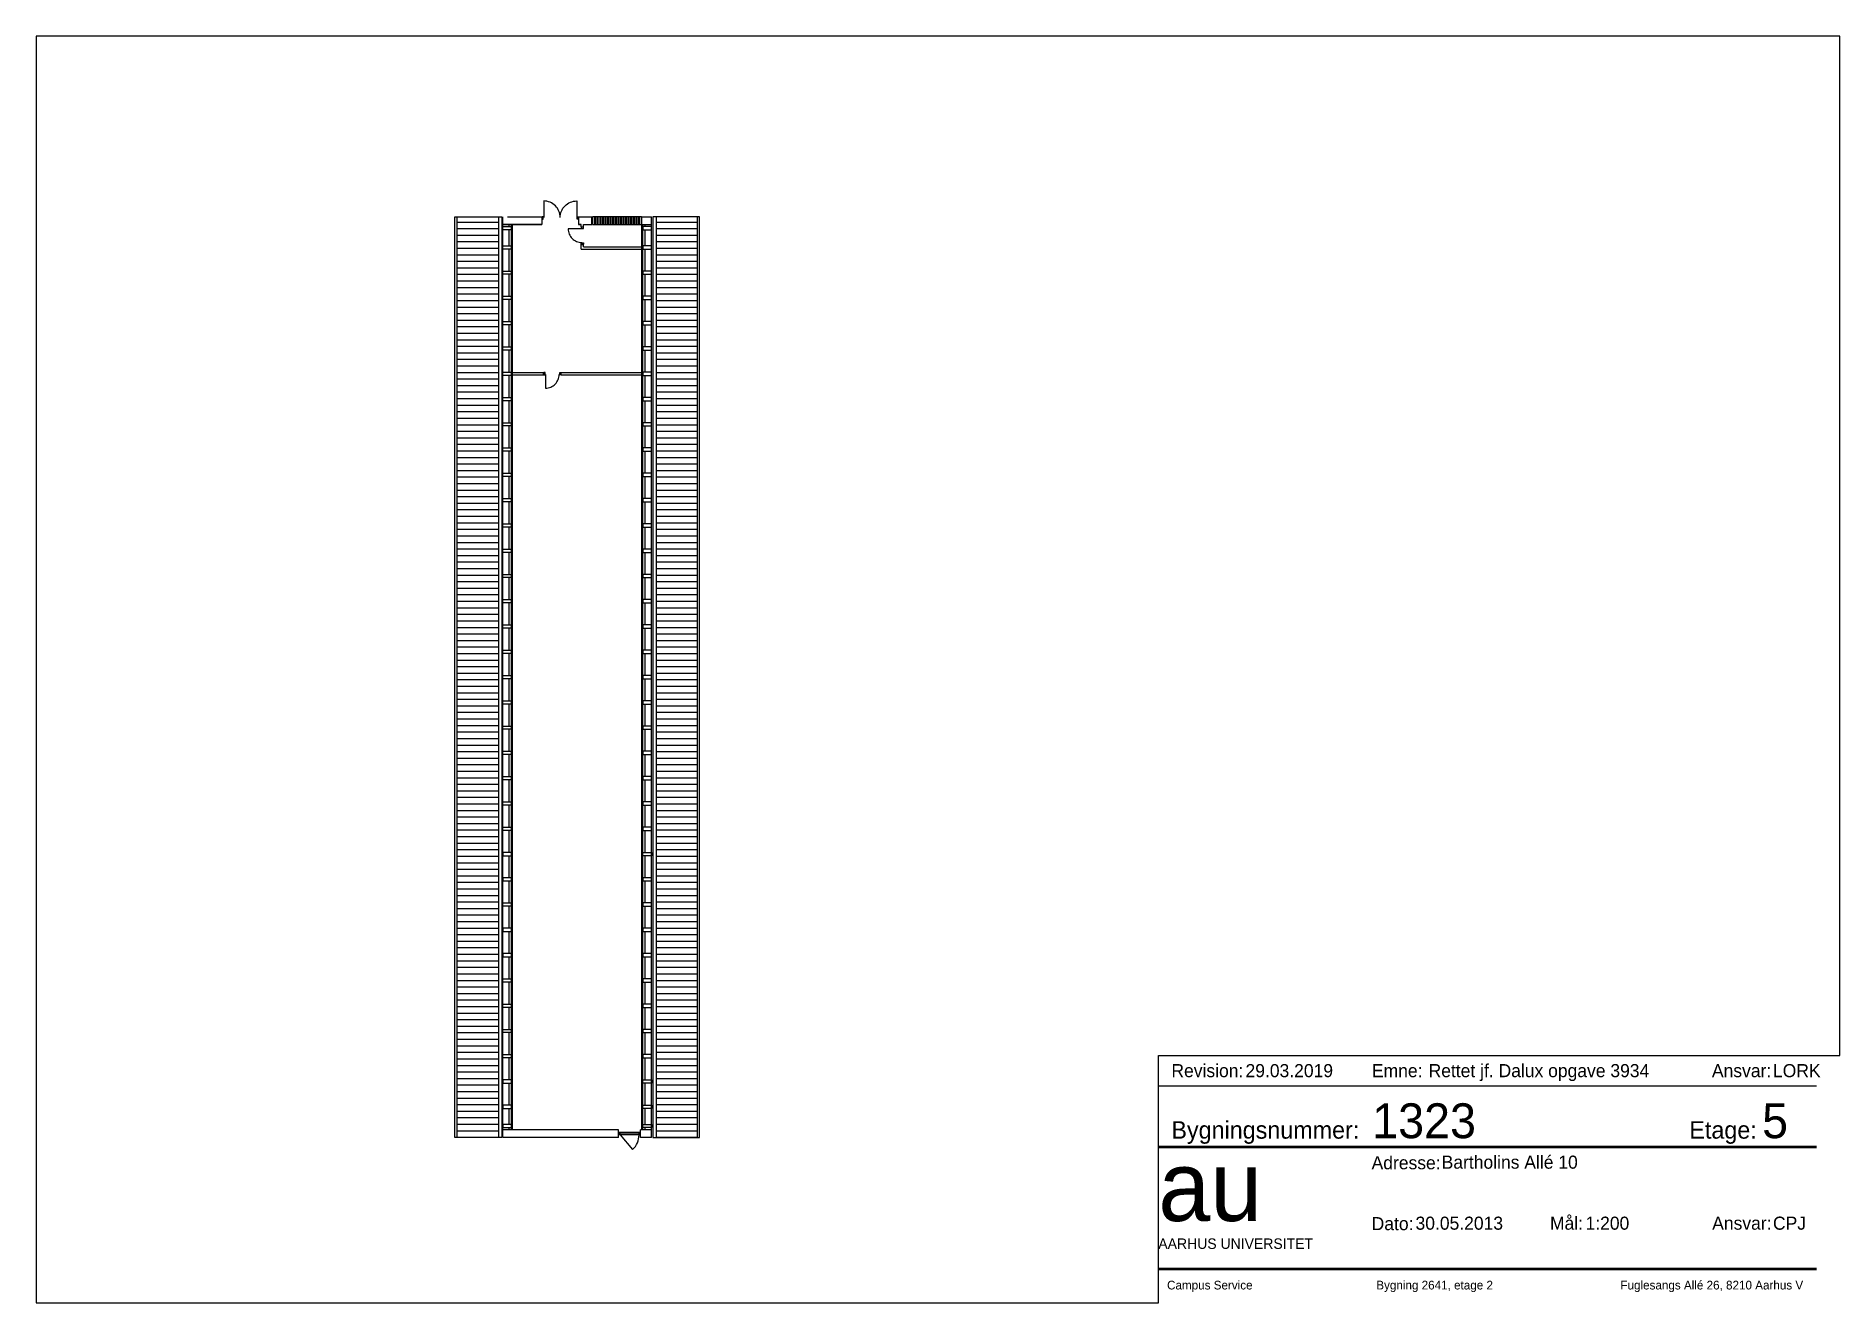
# Paper-space layout 'A3_pdf_liggende' of a CAD drawing. Header units: millimetres. Extents: x 0 to 414, y 0 to 291.
# The model-space entities are those that its viewports show. They can reach past a viewport. Long polylines and large blocks are cut down to what shows.
import ezdxf

# ---------------------------------------------------------------- set-up
doc = ezdxf.new("R2010")
doc.units = ezdxf.units.MM
doc.header["$LTSCALE"] = 100
for name, color, linetype in [('A21----', 7, 'Continuous'), ('a22--l-', 1, 'Continuous'), ('A22--U-', 3, 'Continuous'), ('A27----', 1, 'Continuous'), ('A27--S-', 8, 'Continuous'), ('A314---', 1, 'Continuous'), ('A314-S-', 8, 'Continuous'), ('A321---', 1, 'Continuous'), ('A37----', 2, 'Continuous')]:
    doc.layers.add(name, color=color, linetype=linetype)
doc.layers.add('tegningsopsætning', color=7, linetype='Continuous', lineweight=50)
doc.styles.add('ISO', font='ISO')
doc.styles.add('tegningshoved str 3', font='', dxfattribs={"height": 3})
doc.styles.add('tegningshoved str 8', font='', dxfattribs={"height": 8})
doc.styles.get('tegningshoved str 3').set_extended_font_data('AU Passata')
doc.styles.get('tegningshoved str 8').set_extended_font_data('AU Passata')
pattern_1 = [(0, (-139074927.28, 256863616.77), (0, 300), [])]

# ---------------------------------------------------------------- blocks, each defined once
blk = doc.blocks.new('Tegningshoved')
at = {"layer": 'tegningsopsætning'}
for points in [[(0, 28), (151, 28)], [(0, 0), (151, 0)]]:
    blk.add_lwpolyline(points, dxfattribs=at)
at = {"layer": 'tegningsopsætning', "attachment_point": 1}
for s, width, insert, char_height in [('{\\fAU Passata|b0|i0|c0|p34;Bygningsnummer:}', 14.039, (3, 33.89), 4), ('{\\fAU Passata|b0|i0|c0|p34;Etage:}', 14.039, (121.82, 33.89), 4), ('{\\fAU Passata|b0|i0|c0|p34;Adresse:}', 14.039, (48.92, 25.86), 3), ('{\\fAU Passata|b0|i0|c0|p34;Mål:}', 14.039, (89.85, 12), 3), ('{\\fAU Passata|b0|i0|c0|p34;Dato:}', 14.039, (48.94, 11.9), 3), ('{\\fAU Passata|b0|i0|c0|p34;Ansvar:}', 14.039, (127.06, 12), 3), ('{\\fAU Passata|b0|i0|c0|p34;AARHUS UNIVERSITET}', 76.8942, (0, 7), 2.4)]:
    blk.add_mtext_dynamic_manual_height_columns(s, width=width, gutter_width=1250, heights=[0], dxfattribs=dict(at, insert=insert, char_height=char_height))
at = {"layer": 'tegningsopsætning', "attachment_point": 1, "style": 'ISO'}
for s, width, heights, insert, char_height in [('{\\fAU Peto|b0|i0|c0|p82;au}', 20.8914, [10], (0, 27), 16), ('{\\fAU Passata Light|b0|i0|c0|p34;Campus Service^I^I^I^IBygning 2641, etage 2^I^I^I^IFuglesangs Allé 26, 8210 Aarhus V}', 148.2946, [0], (2, -2.71), 2)]:
    blk.add_mtext_dynamic_manual_height_columns(s, width=width, gutter_width=1250, heights=heights, dxfattribs=dict(at, insert=insert, char_height=char_height))
blk = doc.blocks.new('aml. tegningshoved blok')
blk.add_blockref('Tegningshoved', (-156.36, 7.8))
at = {"layer": 'tegningsopsætning'}
for tag, p, height, style in [('XXXX', (-107.28, 37.8), 8, 'tegningshoved str 8'), ('X', (-17.84, 37.8), 8, 'tegningshoved str 8'), ('XXX', (-91.36, 30.8), 3, 'tegningshoved str 3'), ('XX.XX.2012', (-97.36, 16.8), 3, 'tegningshoved str 3'), ('1:XXX', (-58.36, 16.8), 3, 'tegningshoved str 3'), ('XXX', (-15.36, 16.8), 3, 'tegningshoved str 3')]:
    blk.add_attdef(tag, p, '', height=height, dxfattribs=dict(at, style=style))
blk = doc.blocks.new('Rev. blok')
for points in [[(-151, 11), (0, 11)], [(-151, 4), (0, 4)]]:
    blk.add_lwpolyline(points)
at = {"char_height": 3, "attachment_point": 1, "style": 'tegningshoved str 3'}
for s, insert in [('Revision:', (-148, 9)), ('Emne:', (-102, 9)), ('Ansvar:', (-24, 9))]:
    blk.add_mtext_dynamic_manual_height_columns(s, width=7, gutter_width=15, heights=[0], dxfattribs=dict(at, insert=insert))
at = {"style": 'tegningshoved str 3'}
for tag, p in [('XX.XX.2012', (-131, 6)), ('XXX', (-89, 6)), ('XXX', (-10, 6))]:
    blk.add_attdef(tag, p, '', height=3, dxfattribs=at)
blk = doc.blocks.new('D81V')
for points in [[(20, 110), (20, 0), (70, 0), (70, 110)], [(790, 0), (740, 0), (740, 110), (790, 110)]]:
    blk.add_lwpolyline(points, close=True)
blk.add_lwpolyline([(90, 28), (90, -602, 0.414214), (720, 28, 0.414214)], format="xyb")
blk = doc.blocks.new('D169D')
for points in [[(20, 110), (70, 110), (70, 0), (20, 0)], [(1670, 0), (1670, 110), (1620, 110), (1620, 0)]]:
    blk.add_lwpolyline(points, close=True)
for points in [[(845, 30, -0.414214), (90, -725), (90, 30)], [(845, 30, 0.414214), (1600, -725), (1600, 30)]]:
    blk.add_lwpolyline(points, format="xyb")

msp = doc.modelspace()

# ---------------------------------------------------------------- hatches: boundary and pattern name
at = {"layer": 'A27--S-'}
h = msp.add_hatch(dxfattribs=at)
h.set_pattern_fill('_USER', color=256, scale=300, style=0, pattern_type=0)
h.set_pattern_definition(pattern_1)
h.paths.add_polyline_path([(-138865267, 257765707), (-138867167, 257765707), (-138867167, 257807957), (-138865267, 257807957)])
h = msp.add_hatch(dxfattribs=at)
h.set_pattern_fill('_USER', color=256, scale=300, style=0, pattern_type=0)
h.set_pattern_definition(pattern_1)
h.paths.add_polyline_path([(-138858037, 257765707), (-138856137, 257765707), (-138856137, 257807957), (-138858037, 257807957)])

# ---------------------------------------------------------------- linework, layer by layer
at = {"layer": 'A21----'}
for p, q in [((-138865067, 257807607), (-138863277, 257807607)), ((-138863277, 257807607), (-138865067, 257807607)), ((-138864847, 257807957), (-138863277, 257807957)), ((-138863767, 257807607), (-138863317, 257807607)), ((-138863277, 257807957), (-138863277, 257807607)), ((-138861587, 257807957), (-138861587, 257807607)), ((-138861587, 257807957), (-138860977, 257807957)), ((-138861467, 257807607), (-138861587, 257807607)), ((-138861587, 257807607), (-138861467, 257807607)), ((-138861467, 257807497), (-138861467, 257807607)), ((-138861357, 257807607), (-138860977, 257807607)), ((-138861357, 257807497), (-138861357, 257807607)), ((-138860977, 257807607), (-138860977, 257807957)), ((-138858687, 257807957), (-138858237, 257807957)), ((-138858687, 257807607), (-138858687, 257807957)), ((-138858687, 257807607), (-138858237, 257807607)), ((-138861467, 257807497), (-138861357, 257807497)), ((-138859757, 257766057), (-138865067, 257766057)), ((-138859757, 257765707), (-138865067, 257765707)), ((-138859757, 257765707), (-138859757, 257766057)), ((-138858237, 257766057), (-138858747, 257766057)), ((-138858747, 257765707), (-138858747, 257766057)), ((-138858237, 257765707), (-138858747, 257765707))]:
    msp.add_line(p, q, dxfattribs=at)
at = {"layer": 'a22--l-'}
for p, q in [((-138864667, 257766057), (-138864667, 257807607)), ((-138864617, 257766057), (-138864617, 257807607)), ((-138858687, 257766057), (-138858687, 257807607)), ((-138858637, 257766057), (-138858637, 257807607))]:
    msp.add_line(p, q, dxfattribs=at)
at = {"layer": 'A22--U-'}
for p, q in [((-138861467, 257806687), (-138861357, 257806687)), ((-138861467, 257806467), (-138861467, 257806687)), ((-138861467, 257806467), (-138858687, 257806467)), ((-138861357, 257806577), (-138861357, 257806687)), ((-138861357, 257806577), (-138858687, 257806577)), ((-138864617, 257800807), (-138863197, 257800807)), ((-138864617, 257800697), (-138863197, 257800697)), ((-138863197, 257800697), (-138863197, 257800807)), ((-138862387, 257800807), (-138858687, 257800807)), ((-138862387, 257800697), (-138862387, 257800807)), ((-138862387, 257800697), (-138858687, 257800697))]:
    msp.add_line(p, q, dxfattribs=at)
at = {"layer": 'A27----'}
for points in [[(-138865117, 257765707), (-138867267, 257765707), (-138867267, 257807957), (-138865117, 257807957)], [(-138865267, 257765707), (-138867167, 257765707), (-138867167, 257807957), (-138865267, 257807957)], [(-138856037, 257807957), (-138858187, 257807957), (-138858187, 257765707), (-138856037, 257765707)], [(-138858037, 257765707), (-138856137, 257765707), (-138856137, 257807957), (-138858037, 257807957)]]:
    msp.add_lwpolyline(points, close=True, dxfattribs=at)
at = {"layer": 'A314---'}
for p, q in [((-138860839, 257807957), (-138860839, 257807607)), ((-138860720, 257807957), (-138860720, 257807607)), ((-138860602, 257807957), (-138860602, 257807607)), ((-138860484, 257807957), (-138860484, 257807607)), ((-138860365, 257807957), (-138860365, 257807607)), ((-138860247, 257807957), (-138860247, 257807607)), ((-138860128, 257807957), (-138860128, 257807607)), ((-138860010, 257807957), (-138860010, 257807607)), ((-138859891, 257807957), (-138859891, 257807607)), ((-138859773, 257807957), (-138859773, 257807607)), ((-138859655, 257807957), (-138859655, 257807607)), ((-138859536, 257807957), (-138859536, 257807607)), ((-138859418, 257807957), (-138859418, 257807607)), ((-138859299, 257807957), (-138859299, 257807607)), ((-138859181, 257807957), (-138859181, 257807607)), ((-138859063, 257807957), (-138859063, 257807607)), ((-138858944, 257807957), (-138858944, 257807607)), ((-138858826, 257807957), (-138858826, 257807607))]:
    msp.add_line(p, q, dxfattribs=at)
msp.add_lwpolyline([(-138858707, 257807957), (-138860957, 257807957), (-138860957, 257807607), (-138858707, 257807607)], close=True, dxfattribs=at)
at = {"layer": 'A314-S-'}
for p, q in [((-138860859, 257807957), (-138860859, 257807607)), ((-138860819, 257807957), (-138860819, 257807607)), ((-138860740, 257807957), (-138860740, 257807607)), ((-138860700, 257807957), (-138860700, 257807607)), ((-138860622, 257807957), (-138860622, 257807607)), ((-138860582, 257807957), (-138860582, 257807607)), ((-138860504, 257807957), (-138860504, 257807607)), ((-138860464, 257807957), (-138860464, 257807607)), ((-138860385, 257807957), (-138860385, 257807607)), ((-138860345, 257807957), (-138860345, 257807607)), ((-138860267, 257807957), (-138860267, 257807607)), ((-138860227, 257807957), (-138860227, 257807607)), ((-138860148, 257807957), (-138860148, 257807607)), ((-138860108, 257807957), (-138860108, 257807607)), ((-138860030, 257807957), (-138860030, 257807607)), ((-138859990, 257807957), (-138859990, 257807607)), ((-138859911, 257807957), (-138859911, 257807607)), ((-138859871, 257807957), (-138859871, 257807607)), ((-138859793, 257807957), (-138859793, 257807607)), ((-138859753, 257807957), (-138859753, 257807607)), ((-138859675, 257807957), (-138859675, 257807607)), ((-138859635, 257807957), (-138859635, 257807607)), ((-138859556, 257807957), (-138859556, 257807607)), ((-138859516, 257807957), (-138859516, 257807607)), ((-138859438, 257807957), (-138859438, 257807607)), ((-138859398, 257807957), (-138859398, 257807607)), ((-138859319, 257807957), (-138859319, 257807607)), ((-138859279, 257807957), (-138859279, 257807607)), ((-138859201, 257807957), (-138859201, 257807607)), ((-138859161, 257807957), (-138859161, 257807607)), ((-138859083, 257807957), (-138859083, 257807607)), ((-138859043, 257807957), (-138859043, 257807607)), ((-138858964, 257807957), (-138858964, 257807607)), ((-138858924, 257807957), (-138858924, 257807607)), ((-138858846, 257807957), (-138858846, 257807607)), ((-138858806, 257807957), (-138858806, 257807607))]:
    msp.add_line(p, q, dxfattribs=at)
msp.add_lwpolyline([(-138858707, 257807957), (-138860957, 257807957), (-138860957, 257807607), (-138858707, 257807607)], close=True, dxfattribs=at)
at = {"layer": 'A321---'}
for p, q in [((-138859687, 257765827), (-138859687, 257765947)), ((-138859687, 257765877), (-138858817, 257765877)), ((-138858817, 257765827), (-138858817, 257765947))]:
    msp.add_line(p, q, dxfattribs=at)
msp.add_lwpolyline([(-138859737, 257765827), (-138859737, 257765947), (-138858767, 257765947), (-138858767, 257765827)], close=True, dxfattribs=at)
msp.add_lwpolyline([(-138859687, 257765827), (-138859108, 257765156, 0.207208), (-138858817, 257765827)], format="xyb", dxfattribs=at)
at = {"layer": 'A37----'}
for p, q in [((-138865067, 257765707), (-138865067, 257807957)), ((-138864767, 257807507), (-138864767, 257807607)), ((-138858537, 257807507), (-138858537, 257807607)), ((-138858237, 257765707), (-138858237, 257807957)), ((-138864767, 257806627), (-138864767, 257807357)), ((-138858537, 257806627), (-138858537, 257807357)), ((-138864767, 257805467), (-138864767, 257806477)), ((-138858537, 257805467), (-138858537, 257806477)), ((-138864767, 257804307), (-138864767, 257805317)), ((-138858537, 257804307), (-138858537, 257805317)), ((-138864767, 257803147), (-138864767, 257804157)), ((-138858537, 257803147), (-138858537, 257804157)), ((-138864767, 257801987), (-138864767, 257802997)), ((-138858537, 257801987), (-138858537, 257802997)), ((-138864767, 257800827), (-138864767, 257801837)), ((-138858537, 257800827), (-138858537, 257801837)), ((-138864767, 257799667), (-138864767, 257800677)), ((-138858537, 257799667), (-138858537, 257800677)), ((-138864767, 257798507), (-138864767, 257799517)), ((-138858537, 257798507), (-138858537, 257799517)), ((-138864767, 257797347), (-138864767, 257798357)), ((-138858537, 257797347), (-138858537, 257798357)), ((-138864767, 257796187), (-138864767, 257797197)), ((-138858537, 257796187), (-138858537, 257797197)), ((-138864767, 257795027), (-138864767, 257796037)), ((-138858537, 257795027), (-138858537, 257796037)), ((-138864767, 257793867), (-138864767, 257794877)), ((-138858537, 257793867), (-138858537, 257794877)), ((-138864767, 257792707), (-138864767, 257793717)), ((-138858537, 257792707), (-138858537, 257793717)), ((-138864767, 257791547), (-138864767, 257792557)), ((-138858537, 257791547), (-138858537, 257792557)), ((-138864767, 257790387), (-138864767, 257791397)), ((-138858537, 257790387), (-138858537, 257791397)), ((-138864767, 257789227), (-138864767, 257790237)), ((-138858537, 257789227), (-138858537, 257790237)), ((-138864767, 257788067), (-138864767, 257789077)), ((-138858537, 257788067), (-138858537, 257789077)), ((-138864767, 257786907), (-138864767, 257787917)), ((-138858537, 257786907), (-138858537, 257787917)), ((-138864767, 257785747), (-138864767, 257786757)), ((-138858537, 257785747), (-138858537, 257786757)), ((-138864767, 257784587), (-138864767, 257785597)), ((-138858537, 257784587), (-138858537, 257785597)), ((-138864767, 257783427), (-138864767, 257784437)), ((-138858537, 257783427), (-138858537, 257784437)), ((-138864767, 257782267), (-138864767, 257783277)), ((-138858537, 257782267), (-138858537, 257783277)), ((-138864767, 257781107), (-138864767, 257782117)), ((-138858537, 257781107), (-138858537, 257782117)), ((-138864767, 257779947), (-138864767, 257780957)), ((-138858537, 257779947), (-138858537, 257780957)), ((-138864767, 257778787), (-138864767, 257779797)), ((-138858537, 257778787), (-138858537, 257779797)), ((-138864767, 257777627), (-138864767, 257778637)), ((-138858537, 257777627), (-138858537, 257778637)), ((-138864767, 257776467), (-138864767, 257777477)), ((-138858537, 257776467), (-138858537, 257777477)), ((-138864767, 257775307), (-138864767, 257776317)), ((-138858537, 257775307), (-138858537, 257776317)), ((-138864767, 257774147), (-138864767, 257775157)), ((-138858537, 257774147), (-138858537, 257775157)), ((-138864767, 257772987), (-138864767, 257773997)), ((-138858537, 257772987), (-138858537, 257773997)), ((-138864767, 257771827), (-138864767, 257772837)), ((-138858537, 257771827), (-138858537, 257772837)), ((-138864767, 257770667), (-138864767, 257771677)), ((-138858537, 257770667), (-138858537, 257771677)), ((-138864767, 257769507), (-138864767, 257770517)), ((-138858537, 257769507), (-138858537, 257770517)), ((-138864767, 257768347), (-138864767, 257769357)), ((-138858537, 257768347), (-138858537, 257769357)), ((-138864767, 257767187), (-138864767, 257768197)), ((-138858537, 257767187), (-138858537, 257768197)), ((-138864767, 257766307), (-138864767, 257767037)), ((-138858537, 257766307), (-138858537, 257767037)), ((-138864767, 257766057), (-138864767, 257766157)), ((-138858537, 257766057), (-138858537, 257766157))]:
    msp.add_line(p, q, dxfattribs=at)
for points in [[(-138865067, 257807507), (-138864667, 257807507), (-138864667, 257807357), (-138865067, 257807357)], [(-138858237, 257807507), (-138858637, 257807507), (-138858637, 257807357), (-138858237, 257807357)], [(-138865067, 257806627), (-138864667, 257806627), (-138864667, 257806477), (-138865067, 257806477)], [(-138858237, 257806627), (-138858637, 257806627), (-138858637, 257806477), (-138858237, 257806477)], [(-138865067, 257805467), (-138864667, 257805467), (-138864667, 257805317), (-138865067, 257805317)], [(-138858237, 257805467), (-138858637, 257805467), (-138858637, 257805317), (-138858237, 257805317)], [(-138865067, 257804307), (-138864667, 257804307), (-138864667, 257804157), (-138865067, 257804157)], [(-138858237, 257804307), (-138858637, 257804307), (-138858637, 257804157), (-138858237, 257804157)], [(-138865067, 257803147), (-138864667, 257803147), (-138864667, 257802997), (-138865067, 257802997)], [(-138858237, 257803147), (-138858637, 257803147), (-138858637, 257802997), (-138858237, 257802997)], [(-138865067, 257801987), (-138864667, 257801987), (-138864667, 257801837), (-138865067, 257801837)], [(-138858237, 257801987), (-138858637, 257801987), (-138858637, 257801837), (-138858237, 257801837)], [(-138865067, 257800827), (-138864667, 257800827), (-138864667, 257800677), (-138865067, 257800677)], [(-138858237, 257800827), (-138858637, 257800827), (-138858637, 257800677), (-138858237, 257800677)], [(-138865067, 257799667), (-138864667, 257799667), (-138864667, 257799517), (-138865067, 257799517)], [(-138858237, 257799667), (-138858637, 257799667), (-138858637, 257799517), (-138858237, 257799517)], [(-138865067, 257798507), (-138864667, 257798507), (-138864667, 257798357), (-138865067, 257798357)], [(-138858237, 257798507), (-138858637, 257798507), (-138858637, 257798357), (-138858237, 257798357)], [(-138865067, 257797347), (-138864667, 257797347), (-138864667, 257797197), (-138865067, 257797197)], [(-138858237, 257797347), (-138858637, 257797347), (-138858637, 257797197), (-138858237, 257797197)], [(-138865067, 257796187), (-138864667, 257796187), (-138864667, 257796037), (-138865067, 257796037)], [(-138858237, 257796187), (-138858637, 257796187), (-138858637, 257796037), (-138858237, 257796037)], [(-138865067, 257795027), (-138864667, 257795027), (-138864667, 257794877), (-138865067, 257794877)], [(-138858237, 257795027), (-138858637, 257795027), (-138858637, 257794877), (-138858237, 257794877)], [(-138865067, 257793867), (-138864667, 257793867), (-138864667, 257793717), (-138865067, 257793717)], [(-138858237, 257793867), (-138858637, 257793867), (-138858637, 257793717), (-138858237, 257793717)], [(-138865067, 257792707), (-138864667, 257792707), (-138864667, 257792557), (-138865067, 257792557)], [(-138858237, 257792707), (-138858637, 257792707), (-138858637, 257792557), (-138858237, 257792557)], [(-138865067, 257791547), (-138864667, 257791547), (-138864667, 257791397), (-138865067, 257791397)], [(-138858237, 257791547), (-138858637, 257791547), (-138858637, 257791397), (-138858237, 257791397)], [(-138865067, 257790387), (-138864667, 257790387), (-138864667, 257790237), (-138865067, 257790237)], [(-138858237, 257790387), (-138858637, 257790387), (-138858637, 257790237), (-138858237, 257790237)], [(-138865067, 257789227), (-138864667, 257789227), (-138864667, 257789077), (-138865067, 257789077)], [(-138858237, 257789227), (-138858637, 257789227), (-138858637, 257789077), (-138858237, 257789077)], [(-138865067, 257788067), (-138864667, 257788067), (-138864667, 257787917), (-138865067, 257787917)], [(-138858237, 257788067), (-138858637, 257788067), (-138858637, 257787917), (-138858237, 257787917)], [(-138865067, 257786907), (-138864667, 257786907), (-138864667, 257786757), (-138865067, 257786757)], [(-138858237, 257786907), (-138858637, 257786907), (-138858637, 257786757), (-138858237, 257786757)], [(-138865067, 257785747), (-138864667, 257785747), (-138864667, 257785597), (-138865067, 257785597)], [(-138858237, 257785747), (-138858637, 257785747), (-138858637, 257785597), (-138858237, 257785597)], [(-138865067, 257784587), (-138864667, 257784587), (-138864667, 257784437), (-138865067, 257784437)], [(-138858237, 257784587), (-138858637, 257784587), (-138858637, 257784437), (-138858237, 257784437)], [(-138865067, 257783427), (-138864667, 257783427), (-138864667, 257783277), (-138865067, 257783277)], [(-138858237, 257783427), (-138858637, 257783427), (-138858637, 257783277), (-138858237, 257783277)], [(-138865067, 257782267), (-138864667, 257782267), (-138864667, 257782117), (-138865067, 257782117)], [(-138858237, 257782267), (-138858637, 257782267), (-138858637, 257782117), (-138858237, 257782117)], [(-138865067, 257781107), (-138864667, 257781107), (-138864667, 257780957), (-138865067, 257780957)], [(-138858237, 257781107), (-138858637, 257781107), (-138858637, 257780957), (-138858237, 257780957)], [(-138865067, 257779947), (-138864667, 257779947), (-138864667, 257779797), (-138865067, 257779797)], [(-138858237, 257779947), (-138858637, 257779947), (-138858637, 257779797), (-138858237, 257779797)], [(-138865067, 257778637), (-138864667, 257778637), (-138864667, 257778787), (-138865067, 257778787)], [(-138858237, 257778637), (-138858637, 257778637), (-138858637, 257778787), (-138858237, 257778787)], [(-138865067, 257777477), (-138864667, 257777477), (-138864667, 257777627), (-138865067, 257777627)], [(-138858237, 257777627), (-138858637, 257777627), (-138858637, 257777477), (-138858237, 257777477)], [(-138865067, 257776467), (-138864667, 257776467), (-138864667, 257776317), (-138865067, 257776317)], [(-138858237, 257776467), (-138858637, 257776467), (-138858637, 257776317), (-138858237, 257776317)], [(-138865067, 257775157), (-138864667, 257775157), (-138864667, 257775307), (-138865067, 257775307)], [(-138858237, 257775307), (-138858637, 257775307), (-138858637, 257775157), (-138858237, 257775157)], [(-138865067, 257773997), (-138864667, 257773997), (-138864667, 257774147), (-138865067, 257774147)], [(-138858237, 257774147), (-138858637, 257774147), (-138858637, 257773997), (-138858237, 257773997)], [(-138865067, 257772987), (-138864667, 257772987), (-138864667, 257772837), (-138865067, 257772837)], [(-138858237, 257772987), (-138858637, 257772987), (-138858637, 257772837), (-138858237, 257772837)], [(-138865067, 257771827), (-138864667, 257771827), (-138864667, 257771677), (-138865067, 257771677)], [(-138858237, 257771827), (-138858637, 257771827), (-138858637, 257771677), (-138858237, 257771677)], [(-138865067, 257770667), (-138864667, 257770667), (-138864667, 257770517), (-138865067, 257770517)], [(-138858237, 257770667), (-138858637, 257770667), (-138858637, 257770517), (-138858237, 257770517)], [(-138865067, 257769507), (-138864667, 257769507), (-138864667, 257769357), (-138865067, 257769357)], [(-138858237, 257769507), (-138858637, 257769507), (-138858637, 257769357), (-138858237, 257769357)], [(-138865067, 257768197), (-138864667, 257768197), (-138864667, 257768347), (-138865067, 257768347)], [(-138858237, 257768197), (-138858637, 257768197), (-138858637, 257768347), (-138858237, 257768347)], [(-138865067, 257767037), (-138864667, 257767037), (-138864667, 257767187), (-138865067, 257767187)], [(-138858237, 257767037), (-138858637, 257767037), (-138858637, 257767187), (-138858237, 257767187)], [(-138865067, 257766157), (-138864667, 257766157), (-138864667, 257766307), (-138865067, 257766307)], [(-138858237, 257766157), (-138858637, 257766157), (-138858637, 257766307), (-138858237, 257766307)]]:
    msp.add_lwpolyline(points, close=True, dxfattribs=at)

# ---------------------------------------------------------------- block references
at = {"layer": 'A321---'}
for name, p, rotation in [('D169D', (-138861587, 257807957), 180), ('D81V', (-138861467, 257807497), 270)]:
    msp.add_blockref(name, p, dxfattribs=dict(at, rotation=rotation))
msp.add_blockref('D81V', (-138863197, 257800697), dxfattribs=at)

psp = doc.layouts.new('A3_pdf_liggende')

# ---------------------------------------------------------------- linework, layer by layer
at = {"layer": 'DEFPOINTS'}
psp.add_lwpolyline([(0, 0), (257.45, 0), (257.45, 56.8), (413.81, 56.8), (413.81, 290.68), (0, 290.68), (0, 0)], close=True, dxfattribs=at)

# ---------------------------------------------------------------- block references
ref = psp.add_blockref('Rev. blok', (408.45, 45.8))
ref.add_attrib('XXX', 'LORK', (398.45, 51.8), dxfattribs={"height": 3, "style": 'tegningshoved str 3'})
ref.add_attrib('XXX', 'Rettet jf. Dalux opgave 3934', (319.45, 51.8), dxfattribs={"height": 3, "style": 'tegningshoved str 3'})
ref.add_attrib('XX.XX.2012', '29.03.2019', (277.45, 51.8), dxfattribs={"height": 3, "style": 'tegningshoved str 3'})
ref = psp.add_blockref('aml. tegningshoved blok', (413.81, 0))
ref.add_attrib('XXXX', '1323', (306.52, 37.8), dxfattribs={"layer": 'tegningsopsætning', "height": 8, "style": 'tegningshoved str 8'})
ref.add_attrib('X', '5', (395.96, 37.8), dxfattribs={"layer": 'tegningsopsætning', "height": 8, "style": 'tegningshoved str 8'})
ref.add_attrib('XXX', 'Bartholins Allé 10', (322.45, 30.8), dxfattribs={"layer": 'tegningsopsætning', "height": 3, "style": 'tegningshoved str 3'})
ref.add_attrib('XX.XX.2012', '30.05.2013', (316.45, 16.8), dxfattribs={"layer": 'tegningsopsætning', "height": 3, "style": 'tegningshoved str 3'})
ref.add_attrib('1:XXX', '1:200', (355.45, 16.8), dxfattribs={"layer": 'tegningsopsætning', "height": 3, "style": 'tegningshoved str 3'})
ref.add_attrib('XXX', 'CPJ', (398.45, 16.8), dxfattribs={"layer": 'tegningsopsætning', "height": 3, "style": 'tegningshoved str 3'})

# ---------------------------------------------------------------- viewports
at = {"layer": 'DEFPOINTS', "view_target_point": (-138861652.28, 257786831.77)}
vp = psp.add_viewport(center=(206.9, 145.34), size=(413.81, 290.6818), view_center_point=(16552.35, 350.05), view_height=58136.3684, dxfattribs=at)
vp.dxf.flags = 0x10000  # cut along an outline
vp.dxf.clipping_boundary_handle = psp.add_lwpolyline([(0, 0), (257.45, 0), (257.45, 56.8), (413.81, 56.8), (413.81, 290.68), (0, 290.68), (0, 0)], format="xyb", close=True, dxfattribs={"invisible": 1}).dxf.handle

doc.saveas('drawing.dxf')
